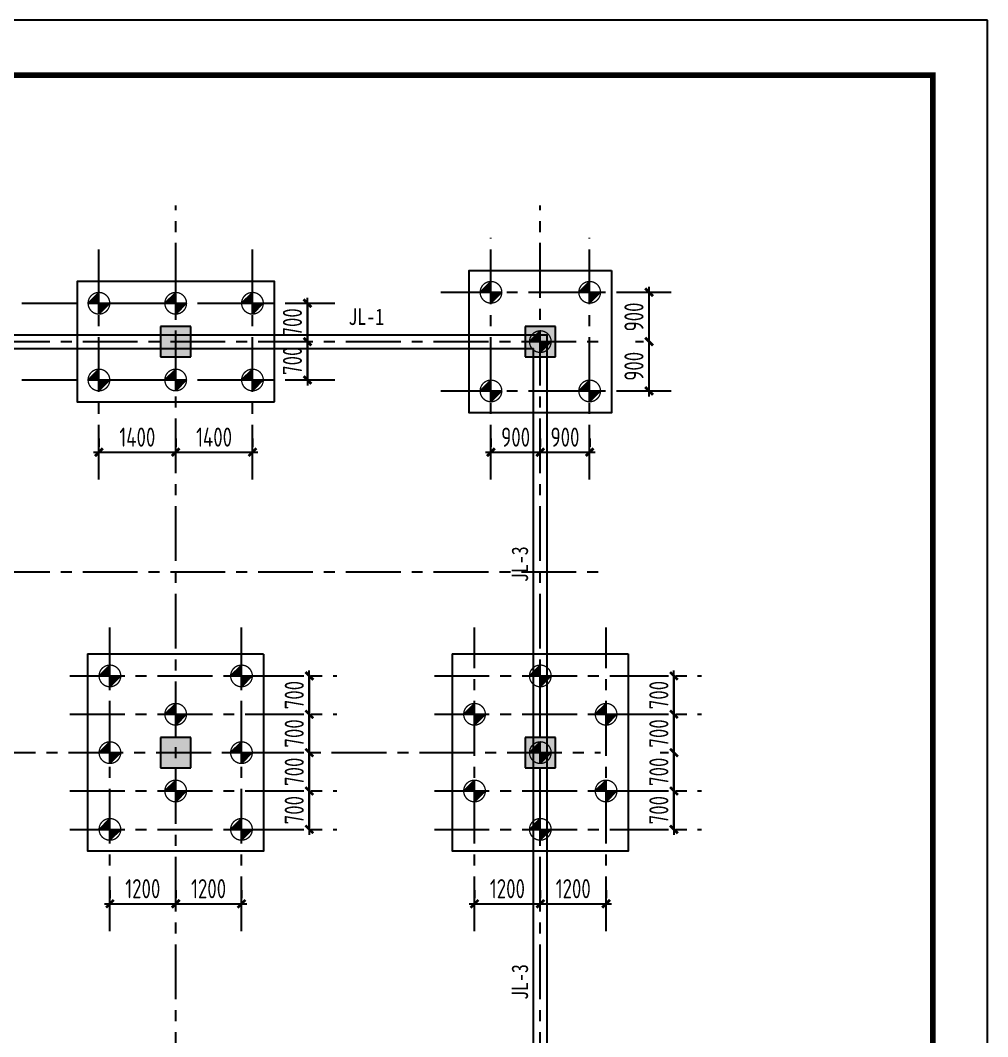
# Model space of a CAD drawing. Extents: x 665703 to 1047784, y -160603 to 92239.
# Drawn here: x 710755 to 728398, y 73676 to 92222 of the extents above; entities that cross this region are included whole.
import ezdxf

# ---------------------------------------------------------------- set-up
doc = ezdxf.new("R2010")
doc.units = 0
doc.header["$LTSCALE"] = 800
doc.linetypes.add('CENTER', pattern=[2, 1.25, -0.25, 0.25, -0.25])
doc.layers.get('0').update_dxf_attribs({"linetype": 'CONTINUOUS'})
doc.layers.get('Defpoints').update_dxf_attribs({"linetype": 'CONTINUOUS'})
for name, color, linetype in [('AXIS', 4, 'CENTER'), ('DIM', 2, 'CONTINUOUS'), ('DIM1', 4, 'CONTINUOUS'), ('GPSCOMMON', 7, 'CONTINUOUS'), ('TK', 7, 'CONTINUOUS'), ('ZW', 233, 'CONTINUOUS'), ('柱', 2, 'CONTINUOUS'), ('梁__实线', 4, 'CONTINUOUS')]:
    doc.layers.add(name, color=color, linetype=linetype)
doc.styles.add('title1', font='SIMHEI.TTF', dxfattribs={"width": 0.8})
doc.styles.add('TSSD_Dimension', font='Tssdeng.shx', dxfattribs={"width": 0.75, "bigfont": 'hztxt.shx'})
doc.dimstyles.new('TSSD_100_100', dxfattribs={"dimtxt": 350, "dimasz": 100, "dimexe": 100, "dimexo": 250, "dimgap": 100, "dimtad": 1, "dimdec": 0, "dimzin": 0, "dimdsep": 46, "dimtxsty": 'TSSD_Dimension', "dimblk": 'ARCHTICK', "dimcen": 0, "dimdle": 100, "dimclrt": 7, "dimadec": 0, "dimazin": 0, "dimtfac": 1, "dimtdec": 0, "dimtix": 1, "dimtmove": 2, "dimatfit": 3, "dimldrblk": 'ARCHTICK', "dimfxl": 0, "dimtolj": 1, "dimtzin": 0, "dimarcsym": 0})

# ---------------------------------------------------------------- blocks, each defined once
blk = doc.blocks.new('_ArchTick')
at = {"color": 0, "const_width": 0.5}
blk.add_lwpolyline([(-0.71, -0.71), (0.71, 0.71)], dxfattribs=at)
blk = doc.blocks.new('*D1240')
at = {"layer": 'Defpoints', "color": 0, "transparency": 16777216}
for p in [(712389, 76101), (713589, 76101), (713589, 76101)]:
    blk.add_point(p, dxfattribs=at)
at = {"layer": 'DIM', "color": 0, "lineweight": -2, "transparency": 16777216}
for p, q in [((712389, 76351), (712389, 76201)), ((713589, 76351), (713589, 76201)), ((712289, 76101), (713689, 76101))]:
    blk.add_line(p, q, dxfattribs=at)
at = {"layer": 'DIM', "color": 0, "lineweight": -2, "transparency": 16777216, "xscale": 100, "yscale": 100, "zscale": 100, "rotation": 180}
blk.add_blockref('_ArchTick', (712389, 76101), dxfattribs=at)
at = {"layer": 'DIM', "color": 0, "lineweight": -2, "transparency": 16777216, "xscale": 100, "yscale": 100, "zscale": 100}
blk.add_blockref('_ArchTick', (713589, 76101), dxfattribs=at)
at = {"layer": 'DIM', "color": 7, "transparency": 16777216, "insert": (712989, 76376), "char_height": 350, "attachment_point": 5, "style": 'TSSD_Dimension'}
blk.add_mtext('\\A1;1200', dxfattribs=at)
blk = doc.blocks.new('*D1239')
at = {"layer": 'Defpoints', "color": 0, "transparency": 16777216}
for p in [(716026, 78159), (716026, 78159), (716026, 77459)]:
    blk.add_point(p, dxfattribs=at)
at = {"layer": 'DIM', "color": 0, "lineweight": -2, "transparency": 16777216}
for p, q in [((715776, 78159), (715926, 78159)), ((716026, 78159), (716026, 78259)), ((716026, 77459), (716026, 78159)), ((715776, 77459), (715926, 77459)), ((716026, 77459), (716026, 77359))]:
    blk.add_line(p, q, dxfattribs=at)
at = {"layer": 'DIM', "color": 0, "lineweight": -2, "transparency": 16777216, "xscale": 100, "yscale": 100, "zscale": 100}
for p, rotation in [((716026, 78159), 270), ((716026, 77459), 90)]:
    blk.add_blockref('_ArchTick', p, dxfattribs=dict(at, rotation=rotation))
at = {"layer": 'DIM', "color": 7, "transparency": 16777216, "insert": (715751, 77809), "char_height": 350, "attachment_point": 5, "rotation": 90, "style": 'TSSD_Dimension'}
blk.add_mtext('\\A1;700', dxfattribs=at)
blk = doc.blocks.new('*D1238')
at = {"layer": 'Defpoints', "color": 0, "transparency": 16777216}
for p in [(716026, 79559), (716026, 79559), (716026, 78859)]:
    blk.add_point(p, dxfattribs=at)
at = {"layer": 'DIM', "color": 0, "lineweight": -2, "transparency": 16777216}
for p, q in [((716026, 79559), (716026, 79659)), ((715776, 79559), (715926, 79559)), ((716026, 78859), (716026, 79559)), ((715776, 78859), (715926, 78859)), ((716026, 78859), (716026, 78759))]:
    blk.add_line(p, q, dxfattribs=at)
at = {"layer": 'DIM', "color": 0, "lineweight": -2, "transparency": 16777216, "xscale": 100, "yscale": 100, "zscale": 100}
for p, rotation in [((716026, 79559), 270), ((716026, 78859), 90)]:
    blk.add_blockref('_ArchTick', p, dxfattribs=dict(at, rotation=rotation))
at = {"layer": 'DIM', "color": 7, "transparency": 16777216, "insert": (715751, 79209), "char_height": 350, "attachment_point": 5, "rotation": 90, "style": 'TSSD_Dimension'}
blk.add_mtext('\\A1;700', dxfattribs=at)
blk = doc.blocks.new('*D1237')
at = {"layer": 'Defpoints', "color": 0, "transparency": 16777216}
for p in [(716026, 80259), (716026, 80259), (716026, 79559)]:
    blk.add_point(p, dxfattribs=at)
at = {"layer": 'DIM', "color": 0, "lineweight": -2, "transparency": 16777216}
for p, q in [((716026, 80259), (716026, 80359)), ((715776, 80259), (715926, 80259)), ((716026, 79559), (716026, 80259)), ((715776, 79559), (715926, 79559)), ((716026, 79559), (716026, 79459))]:
    blk.add_line(p, q, dxfattribs=at)
at = {"layer": 'DIM', "color": 0, "lineweight": -2, "transparency": 16777216, "xscale": 100, "yscale": 100, "zscale": 100}
for p, rotation in [((716026, 80259), 270), ((716026, 79559), 90)]:
    blk.add_blockref('_ArchTick', p, dxfattribs=dict(at, rotation=rotation))
at = {"layer": 'DIM', "color": 7, "transparency": 16777216, "insert": (715751, 79909), "char_height": 350, "attachment_point": 5, "rotation": 90, "style": 'TSSD_Dimension'}
blk.add_mtext('\\A1;700', dxfattribs=at)
blk = doc.blocks.new('*D1236')
at = {"layer": 'Defpoints', "color": 0, "transparency": 16777216}
for p in [(716026, 78859), (716026, 78859), (716026, 78159)]:
    blk.add_point(p, dxfattribs=at)
at = {"layer": 'DIM', "color": 0, "lineweight": -2, "transparency": 16777216}
for p, q in [((715776, 78859), (715926, 78859)), ((716026, 78859), (716026, 78959)), ((716026, 78159), (716026, 78859)), ((715776, 78159), (715926, 78159)), ((716026, 78159), (716026, 78059))]:
    blk.add_line(p, q, dxfattribs=at)
at = {"layer": 'DIM', "color": 0, "lineweight": -2, "transparency": 16777216, "xscale": 100, "yscale": 100, "zscale": 100}
for p, rotation in [((716026, 78859), 270), ((716026, 78159), 90)]:
    blk.add_blockref('_ArchTick', p, dxfattribs=dict(at, rotation=rotation))
at = {"layer": 'DIM', "color": 7, "transparency": 16777216, "insert": (715751, 78509), "char_height": 350, "attachment_point": 5, "rotation": 90, "style": 'TSSD_Dimension'}
blk.add_mtext('\\A1;700', dxfattribs=at)
blk = doc.blocks.new('*D1235')
at = {"layer": 'Defpoints', "color": 0, "transparency": 16777216}
for p in [(713589, 76101), (714789, 76101), (714789, 76101)]:
    blk.add_point(p, dxfattribs=at)
at = {"layer": 'DIM', "color": 0, "lineweight": -2, "transparency": 16777216}
for p, q in [((713589, 76351), (713589, 76201)), ((714789, 76351), (714789, 76201)), ((713489, 76101), (714889, 76101))]:
    blk.add_line(p, q, dxfattribs=at)
at = {"layer": 'DIM', "color": 0, "lineweight": -2, "transparency": 16777216, "xscale": 100, "yscale": 100, "zscale": 100, "rotation": 180}
blk.add_blockref('_ArchTick', (713589, 76101), dxfattribs=at)
at = {"layer": 'DIM', "color": 0, "lineweight": -2, "transparency": 16777216, "xscale": 100, "yscale": 100, "zscale": 100}
blk.add_blockref('_ArchTick', (714789, 76101), dxfattribs=at)
at = {"layer": 'DIM', "color": 7, "transparency": 16777216, "insert": (714189, 76376), "char_height": 350, "attachment_point": 5, "style": 'TSSD_Dimension'}
blk.add_mtext('\\A1;1200', dxfattribs=at)
blk = doc.blocks.new('ZW-1')
at = {"layer": 'ZW', "color": 60}
for p, q in [((-247, 0), (0, 247)), ((0, -247), (0, 247)), ((-247, 0), (247, 0)), ((247, 0), (0, -247))]:
    blk.add_line(p, q, dxfattribs=at)
at = {"layer": 'ZW', "color": 60, "const_width": 30}
blk.add_lwpolyline([(-247, 0, -1), (247, 0, -1)], format="xyb", close=True, dxfattribs=at)
at = {"layer": 'ZW', "color": 60}
for points in [[(-247, 0), (0, 247), (0, 0)], [(0, 0), (247, 0), (0, -247)]]:
    blk.add_solid(points, dxfattribs=at)
blk = doc.blocks.new('*D1164')
at = {"layer": 'Defpoints', "color": 0, "transparency": 16777216}
for p in [(719039, 76101), (720239, 76101), (720239, 76101)]:
    blk.add_point(p, dxfattribs=at)
at = {"layer": 'DIM', "color": 0, "lineweight": -2, "transparency": 16777216}
for p, q in [((719039, 76351), (719039, 76201)), ((720239, 76351), (720239, 76201)), ((718939, 76101), (720339, 76101))]:
    blk.add_line(p, q, dxfattribs=at)
at = {"layer": 'DIM', "color": 0, "lineweight": -2, "transparency": 16777216, "xscale": 100, "yscale": 100, "zscale": 100, "rotation": 180}
blk.add_blockref('_ArchTick', (719039, 76101), dxfattribs=at)
at = {"layer": 'DIM', "color": 0, "lineweight": -2, "transparency": 16777216, "xscale": 100, "yscale": 100, "zscale": 100}
blk.add_blockref('_ArchTick', (720239, 76101), dxfattribs=at)
at = {"layer": 'DIM', "color": 7, "transparency": 16777216, "insert": (719639, 76376), "char_height": 350, "attachment_point": 5, "style": 'TSSD_Dimension'}
blk.add_mtext('\\A1;1200', dxfattribs=at)
blk = doc.blocks.new('*D1280')
at = {"layer": 'Defpoints', "color": 0, "transparency": 16777216}
for p in [(722676, 78159), (722676, 78159), (722676, 77459)]:
    blk.add_point(p, dxfattribs=at)
at = {"layer": 'DIM', "color": 0, "lineweight": -2, "transparency": 16777216}
for p, q in [((722426, 78159), (722576, 78159)), ((722676, 78159), (722676, 78259)), ((722676, 77459), (722676, 78159)), ((722426, 77459), (722576, 77459)), ((722676, 77459), (722676, 77359))]:
    blk.add_line(p, q, dxfattribs=at)
at = {"layer": 'DIM', "color": 0, "lineweight": -2, "transparency": 16777216, "xscale": 100, "yscale": 100, "zscale": 100}
for p, rotation in [((722676, 78159), 270), ((722676, 77459), 90)]:
    blk.add_blockref('_ArchTick', p, dxfattribs=dict(at, rotation=rotation))
at = {"layer": 'DIM', "color": 7, "transparency": 16777216, "insert": (722401, 77809), "char_height": 350, "attachment_point": 5, "rotation": 90, "style": 'TSSD_Dimension'}
blk.add_mtext('\\A1;700', dxfattribs=at)
blk = doc.blocks.new('*D1279')
at = {"layer": 'Defpoints', "color": 0, "transparency": 16777216}
for p in [(722676, 79559), (722676, 79559), (722676, 78859)]:
    blk.add_point(p, dxfattribs=at)
at = {"layer": 'DIM', "color": 0, "lineweight": -2, "transparency": 16777216}
for p, q in [((722676, 79559), (722676, 79659)), ((722426, 79559), (722576, 79559)), ((722676, 78859), (722676, 79559)), ((722426, 78859), (722576, 78859)), ((722676, 78859), (722676, 78759))]:
    blk.add_line(p, q, dxfattribs=at)
at = {"layer": 'DIM', "color": 0, "lineweight": -2, "transparency": 16777216, "xscale": 100, "yscale": 100, "zscale": 100}
for p, rotation in [((722676, 79559), 270), ((722676, 78859), 90)]:
    blk.add_blockref('_ArchTick', p, dxfattribs=dict(at, rotation=rotation))
at = {"layer": 'DIM', "color": 7, "transparency": 16777216, "insert": (722401, 79209), "char_height": 350, "attachment_point": 5, "rotation": 90, "style": 'TSSD_Dimension'}
blk.add_mtext('\\A1;700', dxfattribs=at)
blk = doc.blocks.new('*D1278')
at = {"layer": 'Defpoints', "color": 0, "transparency": 16777216}
for p in [(722676, 80259), (722676, 80259), (722676, 79559)]:
    blk.add_point(p, dxfattribs=at)
at = {"layer": 'DIM', "color": 0, "lineweight": -2, "transparency": 16777216}
for p, q in [((722676, 80259), (722676, 80359)), ((722426, 80259), (722576, 80259)), ((722676, 79559), (722676, 80259)), ((722426, 79559), (722576, 79559)), ((722676, 79559), (722676, 79459))]:
    blk.add_line(p, q, dxfattribs=at)
at = {"layer": 'DIM', "color": 0, "lineweight": -2, "transparency": 16777216, "xscale": 100, "yscale": 100, "zscale": 100}
for p, rotation in [((722676, 80259), 270), ((722676, 79559), 90)]:
    blk.add_blockref('_ArchTick', p, dxfattribs=dict(at, rotation=rotation))
at = {"layer": 'DIM', "color": 7, "transparency": 16777216, "insert": (722401, 79909), "char_height": 350, "attachment_point": 5, "rotation": 90, "style": 'TSSD_Dimension'}
blk.add_mtext('\\A1;700', dxfattribs=at)
blk = doc.blocks.new('*D1277')
at = {"layer": 'Defpoints', "color": 0, "transparency": 16777216}
for p in [(722676, 78859), (722676, 78859), (722676, 78159)]:
    blk.add_point(p, dxfattribs=at)
at = {"layer": 'DIM', "color": 0, "lineweight": -2, "transparency": 16777216}
for p, q in [((722426, 78859), (722576, 78859)), ((722676, 78859), (722676, 78959)), ((722676, 78159), (722676, 78859)), ((722426, 78159), (722576, 78159)), ((722676, 78159), (722676, 78059))]:
    blk.add_line(p, q, dxfattribs=at)
at = {"layer": 'DIM', "color": 0, "lineweight": -2, "transparency": 16777216, "xscale": 100, "yscale": 100, "zscale": 100}
for p, rotation in [((722676, 78859), 270), ((722676, 78159), 90)]:
    blk.add_blockref('_ArchTick', p, dxfattribs=dict(at, rotation=rotation))
at = {"layer": 'DIM', "color": 7, "transparency": 16777216, "insert": (722401, 78509), "char_height": 350, "attachment_point": 5, "rotation": 90, "style": 'TSSD_Dimension'}
blk.add_mtext('\\A1;700', dxfattribs=at)
blk = doc.blocks.new('*D1276')
at = {"layer": 'Defpoints', "color": 0, "transparency": 16777216}
for p in [(720239, 76101), (721439, 76101), (721439, 76101)]:
    blk.add_point(p, dxfattribs=at)
at = {"layer": 'DIM', "color": 0, "lineweight": -2, "transparency": 16777216}
for p, q in [((720239, 76351), (720239, 76201)), ((721439, 76351), (721439, 76201)), ((720139, 76101), (721539, 76101))]:
    blk.add_line(p, q, dxfattribs=at)
at = {"layer": 'DIM', "color": 0, "lineweight": -2, "transparency": 16777216, "xscale": 100, "yscale": 100, "zscale": 100, "rotation": 180}
blk.add_blockref('_ArchTick', (720239, 76101), dxfattribs=at)
at = {"layer": 'DIM', "color": 0, "lineweight": -2, "transparency": 16777216, "xscale": 100, "yscale": 100, "zscale": 100}
blk.add_blockref('_ArchTick', (721439, 76101), dxfattribs=at)
at = {"layer": 'DIM', "color": 7, "transparency": 16777216, "insert": (720839, 76376), "char_height": 350, "attachment_point": 5, "style": 'TSSD_Dimension'}
blk.add_mtext('\\A1;1200', dxfattribs=at)
blk = doc.blocks.new('*D1163')
at = {"layer": 'Defpoints', "color": 0, "transparency": 16777216}
for p in [(719339, 84341), (720239, 84341), (720239, 84341)]:
    blk.add_point(p, dxfattribs=at)
at = {"layer": 'DIM', "color": 0, "lineweight": -2, "transparency": 16777216}
for p, q in [((719339, 84591), (719339, 84441)), ((720239, 84591), (720239, 84441)), ((719239, 84341), (720339, 84341))]:
    blk.add_line(p, q, dxfattribs=at)
at = {"layer": 'DIM', "color": 0, "lineweight": -2, "transparency": 16777216, "xscale": 100, "yscale": 100, "zscale": 100, "rotation": 180}
blk.add_blockref('_ArchTick', (719339, 84341), dxfattribs=at)
at = {"layer": 'DIM', "color": 0, "lineweight": -2, "transparency": 16777216, "xscale": 100, "yscale": 100, "zscale": 100}
blk.add_blockref('_ArchTick', (720239, 84341), dxfattribs=at)
at = {"layer": 'DIM', "color": 7, "transparency": 16777216, "insert": (719789, 84616), "char_height": 350, "attachment_point": 5, "style": 'TSSD_Dimension'}
blk.add_mtext('\\A1;900', dxfattribs=at)
blk = doc.blocks.new('*D1351')
at = {"layer": 'Defpoints', "color": 0, "transparency": 16777216}
for p in [(722222, 86359), (722222, 86359), (722222, 85459)]:
    blk.add_point(p, dxfattribs=at)
at = {"layer": 'DIM', "color": 0, "lineweight": -2, "transparency": 16777216}
for p, q in [((722222, 85359), (722222, 86459)), ((721972, 86359), (722122, 86359)), ((721972, 85459), (722122, 85459))]:
    blk.add_line(p, q, dxfattribs=at)
at = {"layer": 'DIM', "color": 0, "lineweight": -2, "transparency": 16777216, "xscale": 100, "yscale": 100, "zscale": 100}
for p, rotation in [((722222, 86359), 90), ((722222, 85459), 270)]:
    blk.add_blockref('_ArchTick', p, dxfattribs=dict(at, rotation=rotation))
at = {"layer": 'DIM', "color": 7, "transparency": 16777216, "insert": (721947, 85909), "char_height": 350, "attachment_point": 5, "rotation": 90, "style": 'TSSD_Dimension'}
blk.add_mtext('\\A1;900', dxfattribs=at)
blk = doc.blocks.new('*D1350')
at = {"layer": 'Defpoints', "color": 0, "transparency": 16777216}
for p in [(722222, 87259), (722222, 87259), (722222, 86359)]:
    blk.add_point(p, dxfattribs=at)
at = {"layer": 'DIM', "color": 0, "lineweight": -2, "transparency": 16777216}
for p, q in [((722222, 86259), (722222, 87359)), ((721972, 87259), (722122, 87259)), ((721972, 86359), (722122, 86359))]:
    blk.add_line(p, q, dxfattribs=at)
at = {"layer": 'DIM', "color": 0, "lineweight": -2, "transparency": 16777216, "xscale": 100, "yscale": 100, "zscale": 100}
for p, rotation in [((722222, 87259), 90), ((722222, 86359), 270)]:
    blk.add_blockref('_ArchTick', p, dxfattribs=dict(at, rotation=rotation))
at = {"layer": 'DIM', "color": 7, "transparency": 16777216, "insert": (721947, 86809), "char_height": 350, "attachment_point": 5, "rotation": 90, "style": 'TSSD_Dimension'}
blk.add_mtext('\\A1;900', dxfattribs=at)
blk = doc.blocks.new('*D1349')
at = {"layer": 'Defpoints', "color": 0, "transparency": 16777216}
for p in [(720239, 84341), (721139, 84341), (721139, 84341)]:
    blk.add_point(p, dxfattribs=at)
at = {"layer": 'DIM', "color": 0, "lineweight": -2, "transparency": 16777216}
for p, q in [((720239, 84591), (720239, 84441)), ((721139, 84591), (721139, 84441)), ((720139, 84341), (721239, 84341))]:
    blk.add_line(p, q, dxfattribs=at)
at = {"layer": 'DIM', "color": 0, "lineweight": -2, "transparency": 16777216, "xscale": 100, "yscale": 100, "zscale": 100, "rotation": 180}
blk.add_blockref('_ArchTick', (720239, 84341), dxfattribs=at)
at = {"layer": 'DIM', "color": 0, "lineweight": -2, "transparency": 16777216, "xscale": 100, "yscale": 100, "zscale": 100}
blk.add_blockref('_ArchTick', (721139, 84341), dxfattribs=at)
at = {"layer": 'DIM', "color": 7, "transparency": 16777216, "insert": (720689, 84616), "char_height": 350, "attachment_point": 5, "style": 'TSSD_Dimension'}
blk.add_mtext('\\A1;900', dxfattribs=at)
blk = doc.blocks.new('*D1262')
at = {"layer": 'Defpoints', "color": 0, "transparency": 16777216}
for p in [(712189, 84341), (713589, 84341), (713589, 84341)]:
    blk.add_point(p, dxfattribs=at)
at = {"layer": 'DIM', "color": 0, "lineweight": -2, "transparency": 16777216}
for p, q in [((712189, 84591), (712189, 84441)), ((713589, 84591), (713589, 84441)), ((712089, 84341), (713689, 84341))]:
    blk.add_line(p, q, dxfattribs=at)
at = {"layer": 'DIM', "color": 0, "lineweight": -2, "transparency": 16777216, "xscale": 100, "yscale": 100, "zscale": 100, "rotation": 180}
blk.add_blockref('_ArchTick', (712189, 84341), dxfattribs=at)
at = {"layer": 'DIM', "color": 0, "lineweight": -2, "transparency": 16777216, "xscale": 100, "yscale": 100, "zscale": 100}
blk.add_blockref('_ArchTick', (713589, 84341), dxfattribs=at)
at = {"layer": 'DIM', "color": 7, "transparency": 16777216, "insert": (712889, 84616), "char_height": 350, "attachment_point": 5, "style": 'TSSD_Dimension'}
blk.add_mtext('\\A1;1400', dxfattribs=at)
blk = doc.blocks.new('*D1261')
at = {"layer": 'Defpoints', "color": 0, "transparency": 16777216}
for p in [(715993, 86359), (715993, 86359), (715993, 85659)]:
    blk.add_point(p, dxfattribs=at)
at = {"layer": 'DIM', "color": 0, "lineweight": -2, "transparency": 16777216}
for p, q in [((715993, 86359), (715993, 86459)), ((715743, 86359), (715893, 86359)), ((715993, 85659), (715993, 86359)), ((715743, 85659), (715893, 85659)), ((715993, 85659), (715993, 85559))]:
    blk.add_line(p, q, dxfattribs=at)
at = {"layer": 'DIM', "color": 0, "lineweight": -2, "transparency": 16777216, "xscale": 100, "yscale": 100, "zscale": 100}
for p, rotation in [((715993, 86359), 270), ((715993, 85659), 90)]:
    blk.add_blockref('_ArchTick', p, dxfattribs=dict(at, rotation=rotation))
at = {"layer": 'DIM', "color": 7, "transparency": 16777216, "insert": (715718, 86009), "char_height": 350, "attachment_point": 5, "rotation": 90, "style": 'TSSD_Dimension'}
blk.add_mtext('\\A1;700', dxfattribs=at)
blk = doc.blocks.new('*D1260')
at = {"layer": 'Defpoints', "color": 0, "transparency": 16777216}
for p in [(715993, 87059), (715993, 87059), (715993, 86359)]:
    blk.add_point(p, dxfattribs=at)
at = {"layer": 'DIM', "color": 0, "lineweight": -2, "transparency": 16777216}
for p, q in [((715743, 87059), (715893, 87059)), ((715993, 87059), (715993, 87159)), ((715993, 86359), (715993, 87059)), ((715743, 86359), (715893, 86359)), ((715993, 86359), (715993, 86259))]:
    blk.add_line(p, q, dxfattribs=at)
at = {"layer": 'DIM', "color": 0, "lineweight": -2, "transparency": 16777216, "xscale": 100, "yscale": 100, "zscale": 100}
for p, rotation in [((715993, 87059), 270), ((715993, 86359), 90)]:
    blk.add_blockref('_ArchTick', p, dxfattribs=dict(at, rotation=rotation))
at = {"layer": 'DIM', "color": 7, "transparency": 16777216, "insert": (715718, 86709), "char_height": 350, "attachment_point": 5, "rotation": 90, "style": 'TSSD_Dimension'}
blk.add_mtext('\\A1;700', dxfattribs=at)
blk = doc.blocks.new('*D1259')
at = {"layer": 'Defpoints', "color": 0, "transparency": 16777216}
for p in [(713589, 84341), (714989, 84341), (714989, 84341)]:
    blk.add_point(p, dxfattribs=at)
at = {"layer": 'DIM', "color": 0, "lineweight": -2, "transparency": 16777216}
for p, q in [((713589, 84591), (713589, 84441)), ((714989, 84591), (714989, 84441)), ((713489, 84341), (715089, 84341))]:
    blk.add_line(p, q, dxfattribs=at)
at = {"layer": 'DIM', "color": 0, "lineweight": -2, "transparency": 16777216, "xscale": 100, "yscale": 100, "zscale": 100, "rotation": 180}
blk.add_blockref('_ArchTick', (713589, 84341), dxfattribs=at)
at = {"layer": 'DIM', "color": 0, "lineweight": -2, "transparency": 16777216, "xscale": 100, "yscale": 100, "zscale": 100}
blk.add_blockref('_ArchTick', (714989, 84341), dxfattribs=at)
at = {"layer": 'DIM', "color": 7, "transparency": 16777216, "insert": (714289, 84616), "char_height": 350, "attachment_point": 5, "style": 'TSSD_Dimension'}
blk.add_mtext('\\A1;1400', dxfattribs=at)
blk = doc.blocks.new('TK2')
at = {"layer": 'TK', "color": 2}
blk.add_lwpolyline([(59400, 42000), (0, 42000), (0, 0), (59400, 0)], close=True, dxfattribs=at)
at = {"layer": 'TK', "color": 2, "const_width": 100}
blk.add_lwpolyline([(2500, 41000), (58400, 41000), (58400, 1000), (2500, 1000)], close=True, dxfattribs=at)

msp = doc.modelspace()

# ---------------------------------------------------------------- linework, layer by layer
at = {"layer": 'AXIS'}
for p, q in [((713588.8, 66358.9), (713588.8, 88845.1)), ((720238.8, 66358.9), (720238.8, 88845.1)), ((712188.8, 83841.5), (712188.8, 88231.2)), ((714988.8, 83841.5), (714988.8, 88231.2)), ((719338.8, 83841.5), (719338.8, 88255.5)), ((721138.8, 83841.5), (721138.8, 88255.5)), ((721538.8, 87658.4), (721538.3, 87658.9)), ((715388.3, 87458.9), (715388.8, 87458.4)), ((718425.3, 87258.9), (722721.7, 87258.9)), ((710785.5, 87058.9), (716492.8, 87058.9)), ((678292.8, 86358.9), (721338.8, 86358.9)), ((710785.5, 85658.9), (716492.8, 85658.9)), ((718425.3, 85458.9), (722721.7, 85458.9)), ((715388.8, 85259.4), (715388.3, 85258.9)), ((718939.3, 85058.9), (718938.8, 85059.4)), ((721538.3, 85058.9), (721538.8, 85059.4)), ((678292.8, 82158.9), (721338.8, 82158.9)), ((712388.8, 75601.2), (712388.8, 81139.6)), ((714788.8, 75601.2), (714788.8, 81139.6)), ((719038.8, 75601.2), (719038.8, 81139.6)), ((721438.8, 75601.2), (721438.8, 81139.6)), ((721838.3, 80658.9), (721838.8, 80658.4)), ((711658.2, 80258.9), (716526, 80258.9)), ((718308.2, 80258.9), (723176, 80258.9)), ((711658.2, 79558.9), (716526, 79558.9)), ((718308.2, 79558.9), (723176, 79558.9)), ((678033.3, 78858.9), (721338.8, 78858.9)), ((711658.2, 78158.9), (716526, 78158.9)), ((718308.2, 78158.9), (723176, 78158.9)), ((711658.2, 77458.9), (716526, 77458.9)), ((718308.2, 77458.9), (723176, 77458.9)), ((715188.8, 77059.4), (715188.3, 77058.9)), ((718639.3, 77058.9), (718638.8, 77059.4)), ((721838.8, 77059.4), (721838.3, 77058.9))]:
    msp.add_line(p, q, dxfattribs=at)
at = {"layer": 'GPSCOMMON'}
for p, q in [((722221.7, 85458.9), (722221.7, 87258.9)), ((715992.8, 87058.9), (715992.8, 85658.9)), ((712188.8, 84341.5), (714988.8, 84341.5)), ((719338.8, 84341.5), (721138.8, 84341.5)), ((716026, 80258.9), (716026, 77458.9)), ((722676, 80258.9), (722676, 77458.9)), ((712388.8, 76101.2), (714788.8, 76101.2)), ((719038.8, 76101.2), (721438.8, 76101.2))]:
    msp.add_line(p, q, dxfattribs=at)
at = {"layer": 'ZW', "linetype": 'Continuous'}
for points in [[(721538.8, 87658.4), (721538.8, 85059.4), (721538.3, 85058.9), (718939.3, 85058.9), (718938.8, 85059.4), (718938.8, 87658.4), (718939.3, 87658.9), (721538.3, 87658.9)], [(715388.8, 85259.4), (715388.8, 87458.4), (715388.3, 87458.9), (711789.3, 87458.9), (711788.8, 87458.4), (711788.8, 85259.4), (711789.3, 85258.9), (715388.3, 85258.9)], [(715188.8, 80658.4), (715188.8, 77059.4), (715188.3, 77058.9), (711989.3, 77058.9), (711988.8, 77059.4), (711988.8, 80658.4), (711989.3, 80658.9), (715188.3, 80658.9)], [(721838.8, 80658.4), (721838.8, 77059.4), (721838.3, 77058.9), (718639.3, 77058.9), (718638.8, 77059.4), (718638.8, 80658.4), (718639.3, 80658.9), (721838.3, 80658.9)]]:
    msp.add_lwpolyline(points, dxfattribs=at)
at = {"layer": '柱'}
for p, q in [((713313.8, 86633.9), (713313.8, 86083.9)), ((713863.8, 86633.9), (713313.8, 86633.9)), ((713863.8, 86083.9), (713863.8, 86633.9)), ((719963.8, 86633.9), (719963.8, 86083.9)), ((720513.8, 86633.9), (719963.8, 86633.9)), ((720513.8, 86083.9), (720513.8, 86633.9)), ((713313.8, 86083.9), (713863.8, 86083.9)), ((719963.8, 86083.9), (720513.8, 86083.9)), ((713313.8, 79133.9), (713313.8, 78583.9)), ((713863.8, 79133.9), (713313.8, 79133.9)), ((713863.8, 78583.9), (713863.8, 79133.9)), ((719963.8, 79133.9), (719963.8, 78583.9)), ((720513.8, 79133.9), (719963.8, 79133.9)), ((720513.8, 78583.9), (720513.8, 79133.9)), ((713313.8, 78583.9), (713863.8, 78583.9)), ((719963.8, 78583.9), (720513.8, 78583.9))]:
    msp.add_line(p, q, dxfattribs=at)
for points in [[(713313.8, 86633.9), (713863.8, 86633.9), (713313.8, 86083.9), (713863.8, 86083.9)], [(719963.8, 86633.9), (720513.8, 86633.9), (719963.8, 86083.9), (720513.8, 86083.9)], [(713313.8, 79133.9), (713863.8, 79133.9), (713313.8, 78583.9), (713863.8, 78583.9)], [(719963.8, 79133.9), (720513.8, 79133.9), (719963.8, 78583.9), (720513.8, 78583.9)]]:
    msp.add_solid(points, dxfattribs=at)
at = {"layer": '梁__实线', "color": 6}
for p, q in [((680113.8, 86483.9), (720363.8, 86483.9)), ((720363.8, 67233.9), (720363.8, 86483.9)), ((680363.8, 86233.9), (720113.8, 86233.9)), ((720113.8, 67483.9), (720113.8, 86233.9))]:
    msp.add_line(p, q, dxfattribs=at)

# ---------------------------------------------------------------- block references
at = {"layer": 'DIM'}
msp.add_blockref('TK2', (668997.7, 50221.9), dxfattribs=at)
at = {"layer": 'GPSCOMMON', "xscale": 0.8, "yscale": 0.8, "zscale": 0.8}
for p in [(719338.8, 87258.9), (721138.8, 87258.9), (712188.8, 87058.9), (713588.8, 87058.9), (714988.8, 87058.9), (720238.8, 86358.9), (712188.8, 85658.9), (713588.8, 85658.9), (714988.8, 85658.9), (719338.8, 85458.9), (721138.8, 85458.9), (712388.8, 80258.9), (714788.8, 80258.9), (720238.8, 80258.9), (713588.8, 79558.9), (719038.8, 79558.9), (721438.8, 79558.9), (712388.8, 78858.9), (714788.8, 78858.9), (720238.8, 78858.9), (713588.8, 78158.9), (719038.8, 78158.9), (721438.8, 78158.9), (712388.8, 77458.9), (714788.8, 77458.9), (720238.8, 77458.9)]:
    msp.add_blockref('ZW-1', p, dxfattribs=at)

# ---------------------------------------------------------------- texts
at = {"layer": 'DIM1', "color": 3, "style": 'title1', "width": 0.8}
msp.add_text('JL-1', height=300, dxfattribs=at).set_placement((716737.8, 86663.6))
for p in [(720014.4, 81971.7), (720014.4, 74347)]:
    msp.add_text('JL-3', height=300, rotation=90, dxfattribs=at).set_placement(p)

# ---------------------------------------------------------------- dimensions: what is measured, and where the dimension line sits
at = {"layer": 'DIM'}
for base, p1, p2, picture, middle in [((722221.7, 87258.9), (722221.7, 86358.9), (722221.7, 87258.9), '*D1350', (721946.7, 86808.9)), ((715992.8, 87058.9), (715992.8, 86358.9), (715992.8, 87058.9), '*D1260', (715717.8, 86708.9)), ((715992.8, 86358.9), (715992.8, 85658.9), (715992.8, 86358.9), '*D1261', (715717.8, 86008.9)), ((722221.7, 86358.9), (722221.7, 85458.9), (722221.7, 86358.9), '*D1351', (721946.7, 85908.9)), ((716026, 80258.9), (716026, 79558.9), (716026, 80258.9), '*D1237', (715751, 79908.9)), ((722676, 80258.9), (722676, 79558.9), (722676, 80258.9), '*D1278', (722401, 79908.9)), ((716026, 79558.9), (716026, 78858.9), (716026, 79558.9), '*D1238', (715751, 79208.9)), ((722676, 79558.9), (722676, 78858.9), (722676, 79558.9), '*D1279', (722401, 79208.9)), ((716026, 78858.9), (716026, 78158.9), (716026, 78858.9), '*D1236', (715751, 78508.9)), ((722676, 78858.9), (722676, 78158.9), (722676, 78858.9), '*D1277', (722401, 78508.9)), ((716026, 78158.9), (716026, 77458.9), (716026, 78158.9), '*D1239', (715751, 77808.9)), ((722676, 78158.9), (722676, 77458.9), (722676, 78158.9), '*D1280', (722401, 77808.9))]:
    dim = msp.add_linear_dim(base=base, p1=p1, p2=p2, angle=90, dimstyle='TSSD_100_100', dxfattribs=at)
    dim.commit()
    dim.dimension.update_dxf_attribs({"geometry": picture, "text_midpoint": middle})
for base, p1, p2, picture, middle in [((713588.8, 84341.5), (712188.8, 84341.5), (713588.8, 84341.5), '*D1262', (712888.8, 84616.5)), ((714988.8, 84341.5), (713588.8, 84341.5), (714988.8, 84341.5), '*D1259', (714288.8, 84616.5)), ((720238.8, 84341.5), (719338.8, 84341.5), (720238.8, 84341.5), '*D1163', (719788.8, 84616.5)), ((721138.8, 84341.5), (720238.8, 84341.5), (721138.8, 84341.5), '*D1349', (720688.8, 84616.5)), ((713588.8, 76101.2), (712388.8, 76101.2), (713588.8, 76101.2), '*D1240', (712988.8, 76376.2)), ((714788.8, 76101.2), (713588.8, 76101.2), (714788.8, 76101.2), '*D1235', (714188.8, 76376.2)), ((720238.8, 76101.2), (719038.8, 76101.2), (720238.8, 76101.2), '*D1164', (719638.8, 76376.2)), ((721438.8, 76101.2), (720238.8, 76101.2), (721438.8, 76101.2), '*D1276', (720838.8, 76376.2))]:
    dim = msp.add_linear_dim(base=base, p1=p1, p2=p2, dimstyle='TSSD_100_100', dxfattribs=at)
    dim.commit()
    dim.dimension.update_dxf_attribs({"geometry": picture, "text_midpoint": middle})

doc.saveas('drawing.dxf')
